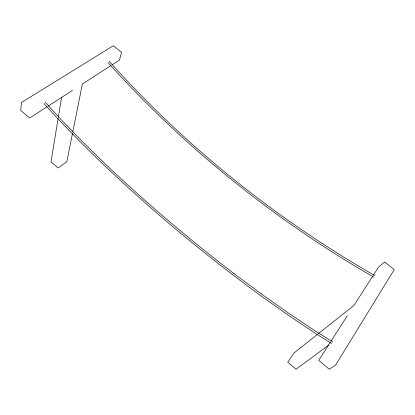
<?xml version="1.0" encoding="UTF-8"?>
<svg xmlns="http://www.w3.org/2000/svg" width="415" height="415" viewBox="0 0 415 415"><rect width="100%" height="100%" fill="white"/><g stroke="black" fill="none" stroke-linecap="round" stroke-linejoin="round"><path stroke-width="0.62" d="M58.11 118.508L50.983 161.881L58.214 167.997L66.836 161.627L72.521 133.236M58.323 117.232L61.57 97.458M72.77 131.975L82.372 84.022L110.904 65.612M330.226 342.406L318.715 360.35L329.339 369.257L335.559 365.107L394.25 269.605L384.669 261.969L378.516 267.141L373.318 275.233M330.921 341.317L347.319 315.768M372.629 276.312L353.933 305.456L318.393 333.639M317.382 334.449L294.027 352.968L287.72 362.217L296.004 369.231L328.768 345.088M47.004 106.842L29.693 118.005L20.75 110.504L21.435 102.526L113.311 45.743L121.533 52.295L119.52 60.056L111.983 64.922M48.088 106.141L72.428 90.439M374.989 275.679C275.814 218.897 185.225 146.36 109.052 61.109M373.899 277.22C274.927 220.137 184.405 147.641 108.05 62.582M332.877 341.96L315.934 331.398L288.684 313.232L261.139 293.784M331.559 343.475L316.479 334.049L288.897 315.628L260.864 295.791C196.876 249.01 136.167 197.685 80.053 141.681L58.671 119.619L43.933 103.501M233.598 273.303L261.305 293.908M233.718 273.392C188.742 238.973 145.515 202.271 104.492 163.225L81.9 141.09L61.021 119.53L45.079 102.085"/></g></svg>
